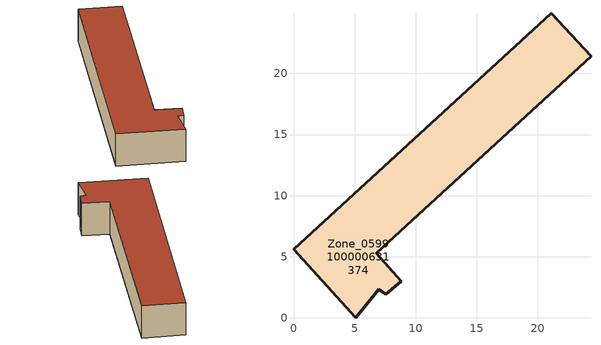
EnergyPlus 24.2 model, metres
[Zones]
Zone_0599100000631374
 floor ground (C_G): 7.56,1.92 6.99,2.36 5.11,0 0,5.62 21.08,24.94 24.35,21.42 6.79,5.27 8.8,3 z1.37
 wall outside (C_F): 6.99,2.36 7.56,1.92 8.8,3 6.79,5.27 24.35,21.42 21.08,24.94 0,5.62 5.11,0 6.99,2.36 z1.37:5.32
 roof outside (C_R): 21.08,24.94 0,5.62 5.11,0 6.99,2.36 7.56,1.92 8.8,3 6.79,5.27 24.35,21.42 z5.32
[BUILDING]
Pand.0599100000631374: North Axis=0; Terrain=City; Loads Convergence Tolerance Value=0.04; Temperature Convergence Tolerance Value=0.4; Solar Distribution=FullExterior; Maximum Number of Warmup Days=25; Minimum Number of Warmup Days=1
[Site:Location]
Rotterdam.The.Hague.AP_ZH_NLD Design_Conditions: Latitude=51.96; Longitude=4.45; Time Zone=1; Elevation=-4.5
[SITE:GROUNDTEMPERATURE:BUILDINGSURFACE]
18, 18, 18, 18, 18, 18, 18, 18, 18, 18, 18, 18
[MATERIAL] Thermal Absorptance=0.9; Solar Absorptance=0.7; Visible Absorptance=0.7
Name | Roughness | Thickness | Conductivity | Density | Specific Heat
G.D.1965 | MediumSmooth | 0.15 | 1 | 540 | 1210
F.D.1965 | Rough | 0.3 | 0.857143 | 1920 | 840
R.D.1965 | MediumRough | 0.2 | 0.08 | 1500 | 1000
[CONSTRUCTION]
C_G: G.D.1965
C_F: F.D.1965
C_R: R.D.1965
[ZONE]
Zone_0599100000631374: Type=1; Multiplier=1; Ceiling Height=Autocalculate; Volume=Autocalculate; Floor Area=autocalculate; Part of Total Floor Area=Yes
[ZONEINFILTRATION:DESIGNFLOWRATE]
Infil_Zone_0599100000631374: Zone or ZoneList or Space or SpaceList=Zone_0599100000631374; Schedule=AlwaysOn; Design Flow Rate Calculation Method=Flow/Area; Flow Rate per Floor Area=0.0042; Constant Term Coefficient=1; Temperature Term Coefficient=0; Velocity Term Coefficient=0; Velocity Squared Term Coefficient=0
[HVACTEMPLATE:ZONE:IDEALLOADSAIRSYSTEM]
Zone_0599100000631374: Maximum Heating Supply Air Temperature=50; Minimum Cooling Supply Air Temperature=13; Maximum Heating Supply Air Humidity Ratio=0.0156; Minimum Cooling Supply Air Humidity Ratio=0.0077; Heating Limit=NoLimit; Cooling Limit=NoLimit; Dehumidification Control Type=ConstantSensibleHeatRatio; Cooling Sensible Heat Ratio=0.7; Dehumidification Setpoint=60; Humidification Control Type=None; Humidification Setpoint=30; Outdoor Air Method=None; Outdoor Air Flow Rate per Person=0.00944; Outdoor Air Flow Rate per Zone Floor Area=0; Outdoor Air Flow Rate per Zone=0; Demand Controlled Ventilation Type=None; Outdoor Air Economizer Type=NoEconomizer; Heat Recovery Type=None; Sensible Heat Recovery Effectiveness=0.7; Latent Heat Recovery Effectiveness=0.65
[ZONECONTROL:THERMOSTAT]
ThermostatControl_Zone_0599100000631374: Zone or ZoneList=Zone_0599100000631374; Control Type Schedule=DualSetpointControlType; Control 1=Thermostat_Zone_0599100000631374; Temperature Difference Between Cutout And Setpoint=0
[THERMOSTATSETPOINT:DUALSETPOINT]
Thermostat_Zone_0599100000631374: Heating Setpoint Temperature Schedule=HeatingSetpoint_Zone_0599100000631374; Cooling Setpoint Temperature Schedule=CoolingSetpoint_Zone_0599100000631374
[SCHEDULE:COMPACT]
HeatingSetpoint_Zone_0599100000631374: Through: 12/31, For: AllDays, Until: 24:00, 21
CoolingSetpoint_Zone_0599100000631374: Through: 12/31, For: AllDays, Until: 24:00, 24
DualSetpointControlType: Through: 12/31, For: AllDays, Until: 24:00, 4
AlwaysOn: Through: 12/31, For: AllDays, Until: 24:00, 1
